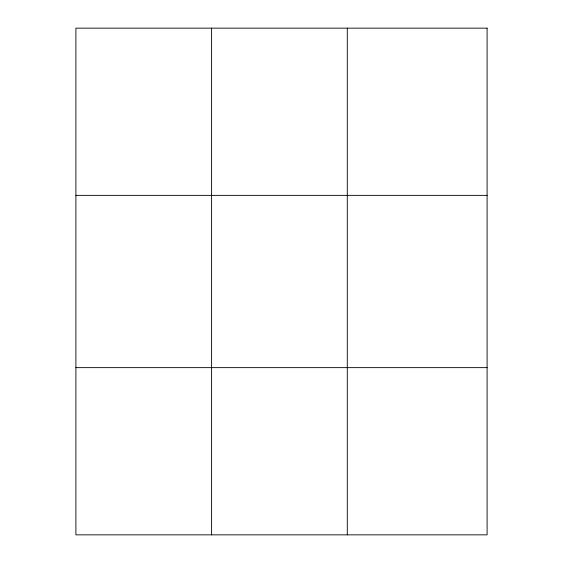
<?xml version="1.0" encoding="UTF-8"?>
<svg xmlns="http://www.w3.org/2000/svg" width="563" height="563" viewBox="0 0 563 563"><rect width="100%" height="100%" fill="white"/><g stroke="black" fill="none" stroke-linecap="round" stroke-linejoin="round"><path stroke-width="0.84" d="M211.597 534.85L211.597 28.15M347.294 534.85L347.294 28.15M75.899 195.361L487.101 195.361M75.899 367.639L487.101 367.639M487.101 28.15L487.101 534.85L75.899 534.85L75.899 28.15L487.101 28.15"/></g></svg>
